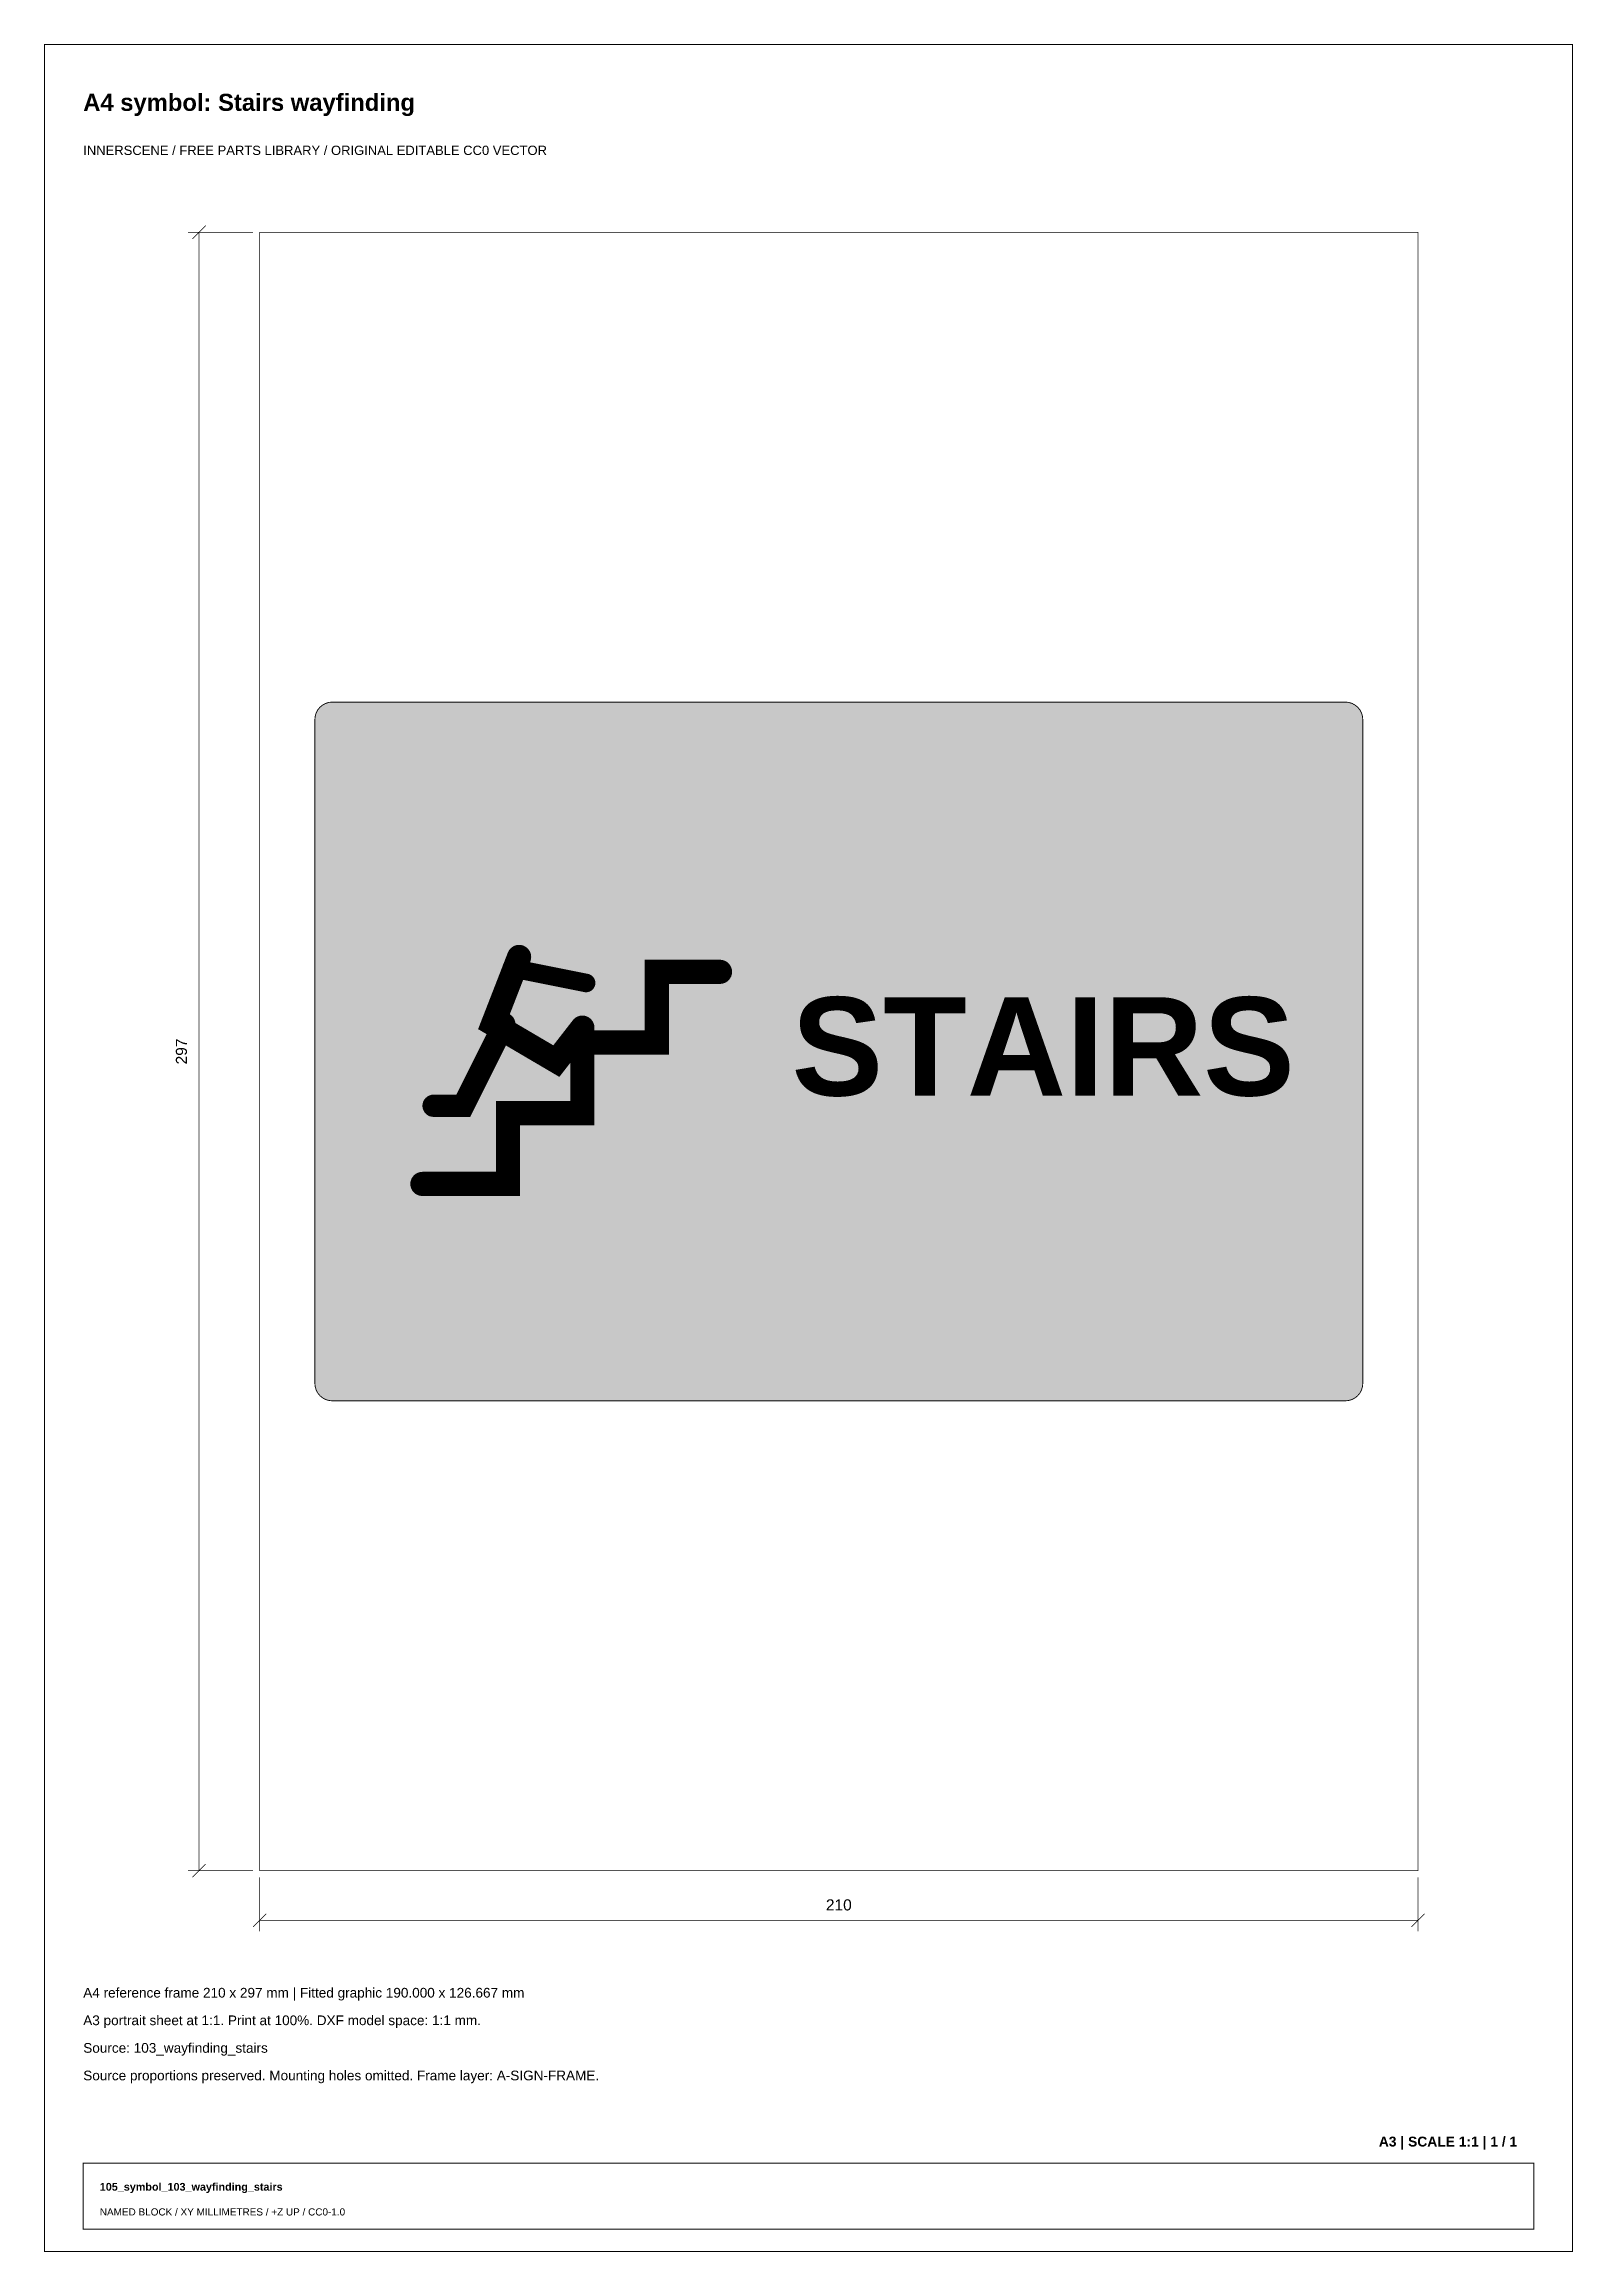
# Paper-space layout 'Layout1' of a CAD drawing. Header units: millimetres. Extents: x 10 to 287, y 10 to 410.
import ezdxf
from ezdxf.enums import TextEntityAlignment as Align

# ---------------------------------------------------------------- set-up
doc = ezdxf.new("R2010")
doc.units = ezdxf.units.MM
for name, color, linetype, lineweight, true_color in [('A-ANNO-BORDER', 7, 'Continuous', 18, 0x8c9ca5), ('A-ANNO-DIMS', 7, 'Continuous', 13, 0x516c7c), ('A-ANNO-TEXT', 7, 'Continuous', 18, 0x203446), ('A-SIGN', 7, 'Continuous', 25, 0x20252b), ('A-SIGN-FRAME', 7, 'Continuous', 13, 0xb4c0c7), ('A-SIGN-PICTOGRAM', 7, 'Continuous', 18, 0x111111)]:
    doc.layers.add(name, color=color, linetype=linetype, lineweight=lineweight, true_color=true_color)
doc.styles.add('SIGN_BOLD', font='arialbd.ttf')
doc.styles.add('SIGN_REGULAR', font='arial.ttf')

psp = doc.layouts.get("Layout1")

# ---------------------------------------------------------------- hatches: boundary and pattern name
at = {"layer": 'A-SIGN-PICTOGRAM', "true_color": 0xffffff}
for points in [[(245.83, 290.83), (246.45, 290.77), (247.05, 290.59), (247.59, 290.3), (248.07, 289.91), (248.47, 289.43), (248.76, 288.88), (248.94, 288.28), (249, 287.67), (249, 167.33), (248.94, 166.72), (248.76, 166.12), (248.47, 165.57), (248.07, 165.09), (247.59, 164.7), (247.05, 164.41), (246.45, 164.23), (245.83, 164.17), (62.17, 164.17), (61.55, 164.23), (60.95, 164.41), (60.41, 164.7), (59.93, 165.09), (59.53, 165.57), (59.24, 166.12), (59.06, 166.72), (59, 167.33), (59, 287.67), (59.06, 288.28), (59.24, 288.88), (59.53, 289.43), (59.93, 289.91), (60.41, 290.3), (60.95, 290.59), (61.55, 290.77), (62.17, 290.83)], [(102.78, 252.05), (102.77, 252.36), (102.74, 252.67), (102.69, 252.97), (102.62, 253.27), (102.53, 253.57), (102.42, 253.86), (102.29, 254.14), (102.14, 254.41), (101.98, 254.67), (101.8, 254.93), (101.6, 255.16), (101.39, 255.39), (101.17, 255.6), (100.93, 255.8), (100.68, 255.98), (100.42, 256.14), (100.14, 256.29), (99.86, 256.41), (99.57, 256.52), (99.28, 256.61), (98.98, 256.68), (98.67, 256.73), (98.36, 256.76), (98.05, 256.77), (97.75, 256.76), (97.44, 256.73), (97.13, 256.68), (96.83, 256.61), (96.54, 256.52), (96.25, 256.41), (95.97, 256.29), (95.69, 256.14), (95.43, 255.98), (95.18, 255.8), (94.94, 255.6), (94.72, 255.39), (94.5, 255.16), (94.31, 254.93), (94.13, 254.67), (93.97, 254.41), (93.82, 254.14), (93.69, 253.86), (93.58, 253.57), (93.49, 253.27), (93.42, 252.97), (93.37, 252.67), (93.34, 252.36), (93.33, 252.05), (93.34, 251.74), (93.37, 251.43), (93.42, 251.13), (93.49, 250.83), (93.58, 250.53), (93.69, 250.24), (93.82, 249.96), (93.97, 249.69), (94.13, 249.43), (94.31, 249.18), (94.5, 248.94), (94.72, 248.71), (94.94, 248.5), (95.18, 248.31), (95.43, 248.13), (95.69, 247.96), (95.97, 247.82), (96.25, 247.69), (96.54, 247.58), (96.83, 247.49), (97.13, 247.42), (97.44, 247.37), (97.75, 247.34), (98.05, 247.33), (98.36, 247.34), (98.67, 247.37), (98.98, 247.42), (99.28, 247.49), (99.57, 247.58), (99.86, 247.69), (100.14, 247.82), (100.42, 247.96), (100.68, 248.13), (100.93, 248.31), (101.17, 248.5), (101.39, 248.71), (101.6, 248.94), (101.8, 249.18), (101.98, 249.43), (102.14, 249.69), (102.29, 249.96), (102.42, 250.24), (102.53, 250.53), (102.62, 250.83), (102.69, 251.13), (102.74, 251.43), (102.77, 251.74)], [(96.37, 242.61), (96.34, 242.94), (96.24, 243.25), (96.08, 243.54), (95.87, 243.8), (95.62, 244.01), (95.33, 244.17), (95.01, 244.26), (94.68, 244.29), (94.35, 244.26), (94.04, 244.17), (93.75, 244.01), (93.49, 243.8), (93.28, 243.54), (93.12, 243.25), (93.03, 242.94), (93, 242.61), (93.03, 242.28), (93.12, 241.96), (93.28, 241.67), (93.49, 241.42), (93.75, 241.21), (94.04, 241.05), (94.35, 240.95), (94.68, 240.92), (95.01, 240.95), (95.33, 241.05), (95.62, 241.21), (95.87, 241.42), (96.08, 241.67), (96.24, 241.96), (96.34, 242.28)], [(98.22, 244.63), (98.18, 245.06), (98.06, 245.47), (97.85, 245.85), (97.58, 246.18), (97.25, 246.45), (96.87, 246.66), (96.46, 246.78), (96.03, 246.82), (95.6, 246.78), (95.19, 246.66), (94.81, 246.45), (94.48, 246.18), (94.21, 245.85), (94.01, 245.47), (93.88, 245.06), (93.84, 244.63), (93.88, 244.2), (94.01, 243.79), (94.21, 243.41), (94.48, 243.08), (94.81, 242.81), (95.19, 242.61), (95.6, 242.48), (96.03, 242.44), (96.46, 242.48), (96.87, 242.61), (97.25, 242.81), (97.58, 243.08), (97.85, 243.41), (98.06, 243.79), (98.18, 244.2)], [(123.18, 241.93), (123.14, 242.36), (123.01, 242.77), (122.81, 243.15), (122.54, 243.48), (122.21, 243.76), (121.83, 243.96), (121.42, 244.08), (120.99, 244.13), (120.56, 244.08), (120.15, 243.96), (119.77, 243.76), (119.44, 243.48), (119.16, 243.15), (118.96, 242.77), (118.84, 242.36), (118.8, 241.93), (118.84, 241.51), (118.96, 241.09), (119.16, 240.72), (119.44, 240.38), (119.77, 240.11), (120.15, 239.91), (120.56, 239.78), (120.99, 239.74), (121.42, 239.78), (121.83, 239.91), (122.21, 240.11), (122.54, 240.38), (122.81, 240.72), (123.01, 241.09), (123.14, 241.51)], [(134.65, 241.93), (134.6, 242.36), (134.48, 242.77), (134.28, 243.15), (134, 243.48), (133.67, 243.76), (133.29, 243.96), (132.88, 244.08), (132.45, 244.13), (132.03, 244.08), (131.62, 243.96), (131.24, 243.76), (130.9, 243.48), (130.63, 243.15), (130.43, 242.77), (130.3, 242.36), (130.26, 241.93), (130.3, 241.51), (130.43, 241.09), (130.63, 240.72), (130.9, 240.38), (131.24, 240.11), (131.62, 239.91), (132.03, 239.78), (132.45, 239.74), (132.88, 239.78), (133.29, 239.91), (133.67, 240.11), (134, 240.38), (134.28, 240.72), (134.48, 241.09), (134.6, 241.51)], [(109.86, 239.91), (109.83, 240.24), (109.73, 240.56), (109.57, 240.85), (109.36, 241.1), (109.11, 241.31), (108.82, 241.47), (108.5, 241.56), (108.17, 241.6), (107.84, 241.56), (107.53, 241.47), (107.24, 241.31), (106.98, 241.1), (106.77, 240.85), (106.61, 240.56), (106.52, 240.24), (106.49, 239.91), (106.52, 239.58), (106.61, 239.26), (106.77, 238.97), (106.98, 238.72), (107.24, 238.51), (107.53, 238.35), (107.84, 238.26), (108.17, 238.22), (108.5, 238.26), (108.82, 238.35), (109.11, 238.51), (109.36, 238.72), (109.57, 238.97), (109.73, 239.26), (109.83, 239.58)], [(93.5, 232.49), (93.46, 232.92), (93.33, 233.33), (93.13, 233.71), (92.86, 234.04), (92.53, 234.31), (92.15, 234.52), (91.74, 234.64), (91.31, 234.68), (90.88, 234.64), (90.47, 234.52), (90.09, 234.31), (89.76, 234.04), (89.49, 233.71), (89.28, 233.33), (89.16, 232.92), (89.12, 232.49), (89.16, 232.06), (89.28, 231.65), (89.49, 231.27), (89.76, 230.94), (90.09, 230.67), (90.47, 230.47), (90.88, 230.34), (91.31, 230.3), (91.74, 230.34), (92.15, 230.47), (92.53, 230.67), (92.86, 230.94), (93.13, 231.27), (93.33, 231.65), (93.46, 232.06)], [(95.36, 232.49), (95.32, 232.89), (95.2, 233.27), (95.02, 233.61), (94.76, 233.92), (94.46, 234.17), (94.11, 234.36), (93.73, 234.48), (93.33, 234.51), (92.94, 234.48), (92.56, 234.36), (92.21, 234.17), (91.9, 233.92), (91.65, 233.61), (91.46, 233.27), (91.35, 232.89), (91.31, 232.49), (91.35, 232.1), (91.46, 231.72), (91.65, 231.37), (91.9, 231.06), (92.21, 230.81), (92.56, 230.62), (92.94, 230.51), (93.33, 230.47), (93.73, 230.51), (94.11, 230.62), (94.46, 230.81), (94.76, 231.06), (95.02, 231.37), (95.2, 231.72), (95.32, 232.1)], [(109.69, 231.82), (109.65, 232.24), (109.52, 232.66), (109.32, 233.03), (109.05, 233.37), (108.72, 233.64), (108.34, 233.84), (107.93, 233.97), (107.5, 234.01), (107.07, 233.97), (106.66, 233.84), (106.28, 233.64), (105.95, 233.37), (105.67, 233.03), (105.47, 232.66), (105.35, 232.24), (105.31, 231.82), (105.35, 231.39), (105.47, 230.98), (105.67, 230.6), (105.95, 230.27), (106.28, 229.99), (106.66, 229.79), (107.07, 229.67), (107.5, 229.62), (107.93, 229.67), (108.34, 229.79), (108.72, 229.99), (109.05, 230.27), (109.32, 230.6), (109.52, 230.98), (109.65, 231.39)], [(109.69, 229.12), (109.65, 229.55), (109.52, 229.96), (109.32, 230.34), (109.05, 230.67), (108.72, 230.94), (108.34, 231.14), (107.93, 231.27), (107.5, 231.31), (107.07, 231.27), (106.66, 231.14), (106.28, 230.94), (105.95, 230.67), (105.67, 230.34), (105.47, 229.96), (105.35, 229.55), (105.31, 229.12), (105.35, 228.69), (105.47, 228.28), (105.67, 227.9), (105.95, 227.57), (106.28, 227.3), (106.66, 227.09), (107.07, 226.97), (107.5, 226.93), (107.93, 226.97), (108.34, 227.09), (108.72, 227.3), (109.05, 227.57), (109.32, 227.9), (109.52, 228.28), (109.65, 228.69)], [(123.18, 229.12), (123.14, 229.55), (123.01, 229.96), (122.81, 230.34), (122.54, 230.67), (122.21, 230.94), (121.83, 231.14), (121.42, 231.27), (120.99, 231.31), (120.56, 231.27), (120.15, 231.14), (119.77, 230.94), (119.44, 230.67), (119.16, 230.34), (118.96, 229.96), (118.84, 229.55), (118.8, 229.12), (118.84, 228.69), (118.96, 228.28), (119.16, 227.9), (119.44, 227.57), (119.77, 227.3), (120.15, 227.09), (120.56, 226.97), (120.99, 226.93), (121.42, 226.97), (121.83, 227.09), (122.21, 227.3), (122.54, 227.57), (122.81, 227.9), (123.01, 228.28), (123.14, 228.69)], [(104.97, 225.75), (104.93, 226.17), (104.8, 226.58), (104.6, 226.96), (104.33, 227.3), (103.99, 227.57), (103.61, 227.77), (103.2, 227.9), (102.78, 227.94), (102.35, 227.9), (101.94, 227.77), (101.56, 227.57), (101.23, 227.3), (100.95, 226.96), (100.75, 226.58), (100.63, 226.17), (100.58, 225.75), (100.63, 225.32), (100.75, 224.91), (100.95, 224.53), (101.23, 224.2), (101.56, 223.92), (101.94, 223.72), (102.35, 223.6), (102.78, 223.55), (103.2, 223.6), (103.61, 223.72), (103.99, 223.92), (104.33, 224.2), (104.6, 224.53), (104.8, 224.91), (104.93, 225.32)], [(82.54, 217.65), (82.5, 218.05), (82.39, 218.43), (82.2, 218.78), (81.95, 219.08), (81.64, 219.33), (81.29, 219.52), (80.91, 219.64), (80.52, 219.68), (80.12, 219.64), (79.74, 219.52), (79.39, 219.33), (79.09, 219.08), (78.84, 218.78), (78.65, 218.43), (78.53, 218.05), (78.49, 217.65), (78.53, 217.26), (78.65, 216.88), (78.84, 216.53), (79.09, 216.22), (79.39, 215.97), (79.74, 215.78), (80.12, 215.67), (80.52, 215.63), (80.91, 215.67), (81.29, 215.78), (81.64, 215.97), (81.95, 216.22), (82.2, 216.53), (82.39, 216.88), (82.5, 217.26)], [(87.94, 217.65), (87.9, 218.05), (87.78, 218.43), (87.6, 218.78), (87.34, 219.08), (87.04, 219.33), (86.69, 219.52), (86.31, 219.64), (85.91, 219.68), (85.52, 219.64), (85.14, 219.52), (84.79, 219.33), (84.48, 219.08), (84.23, 218.78), (84.04, 218.43), (83.93, 218.05), (83.89, 217.65), (83.93, 217.26), (84.04, 216.88), (84.23, 216.53), (84.48, 216.22), (84.79, 215.97), (85.14, 215.78), (85.52, 215.67), (85.91, 215.63), (86.31, 215.67), (86.69, 215.78), (87.04, 215.97), (87.34, 216.22), (87.6, 216.53), (87.78, 216.88), (87.9, 217.26)], [(96.2, 216.3), (96.16, 216.73), (96.03, 217.14), (95.83, 217.52), (95.56, 217.85), (95.23, 218.13), (94.85, 218.33), (94.44, 218.45), (94.01, 218.49), (93.58, 218.45), (93.17, 218.33), (92.79, 218.13), (92.46, 217.85), (92.18, 217.52), (91.98, 217.14), (91.86, 216.73), (91.82, 216.3), (91.86, 215.88), (91.98, 215.46), (92.18, 215.08), (92.46, 214.75), (92.79, 214.48), (93.17, 214.28), (93.58, 214.15), (94.01, 214.11), (94.44, 214.15), (94.85, 214.28), (95.23, 214.48), (95.56, 214.75), (95.83, 215.08), (96.03, 215.46), (96.16, 215.88)], [(109.69, 216.3), (109.65, 216.73), (109.52, 217.14), (109.32, 217.52), (109.05, 217.85), (108.72, 218.13), (108.34, 218.33), (107.93, 218.45), (107.5, 218.49), (107.07, 218.45), (106.66, 218.33), (106.28, 218.13), (105.95, 217.85), (105.67, 217.52), (105.47, 217.14), (105.35, 216.73), (105.31, 216.3), (105.35, 215.88), (105.47, 215.46), (105.67, 215.08), (105.95, 214.75), (106.28, 214.48), (106.66, 214.28), (107.07, 214.15), (107.5, 214.11), (107.93, 214.15), (108.34, 214.28), (108.72, 214.48), (109.05, 214.75), (109.32, 215.08), (109.52, 215.46), (109.65, 215.88)], [(80.69, 203.49), (80.64, 203.91), (80.52, 204.33), (80.32, 204.71), (80.04, 205.04), (79.71, 205.31), (79.33, 205.51), (78.92, 205.64), (78.49, 205.68), (78.07, 205.64), (77.66, 205.51), (77.28, 205.31), (76.94, 205.04), (76.67, 204.71), (76.47, 204.33), (76.34, 203.91), (76.3, 203.49), (76.34, 203.06), (76.47, 202.65), (76.67, 202.27), (76.94, 201.94), (77.28, 201.66), (77.66, 201.46), (78.07, 201.34), (78.49, 201.3), (78.92, 201.34), (79.33, 201.46), (79.71, 201.66), (80.04, 201.94), (80.32, 202.27), (80.52, 202.65), (80.64, 203.06)], [(96.2, 203.49), (96.16, 203.91), (96.03, 204.33), (95.83, 204.71), (95.56, 205.04), (95.23, 205.31), (94.85, 205.51), (94.44, 205.64), (94.01, 205.68), (93.58, 205.64), (93.17, 205.51), (92.79, 205.31), (92.46, 205.04), (92.18, 204.71), (91.98, 204.33), (91.86, 203.91), (91.82, 203.49), (91.86, 203.06), (91.98, 202.65), (92.18, 202.27), (92.46, 201.94), (92.79, 201.66), (93.17, 201.46), (93.58, 201.34), (94.01, 201.3), (94.44, 201.34), (94.85, 201.46), (95.23, 201.66), (95.56, 201.94), (95.83, 202.27), (96.03, 202.65), (96.16, 203.06)]]:
    psp.add_hatch(color=7, dxfattribs=at).paths.add_polyline_path(points)
at = {"layer": 'A-SIGN-PICTOGRAM', "true_color": 0x0758a8}
psp.add_hatch(color=7, dxfattribs=at).paths.add_polyline_path([(63.18, 286.65), (244.82, 286.65), (244.82, 168.35), (63.18, 168.35)])

# ---------------------------------------------------------------- linework, layer by layer
at = {"layer": 'A-ANNO-BORDER', "true_color": 0x8c9ca5, "const_width": 0.18}
for points in [[(10, 10), (287, 10), (287, 410), (10, 410)], [(17, 14), (280, 14), (280, 26), (17, 26)]]:
    psp.add_lwpolyline(points, close=True, dxfattribs=at)
at = {"layer": 'A-ANNO-DIMS', "true_color": 0x516c7c, "const_width": 0.13}
for points in [[(36.8, 374.8), (39.2, 377.2)], [(47.8, 376), (36, 376)], [(38, 79), (38, 376)], [(36.8, 77.8), (39.2, 80.2)], [(47.8, 79), (36, 79)], [(49, 77.8), (49, 68)], [(259, 77.8), (259, 68)], [(47.8, 68.8), (50.2, 71.2)], [(49, 70), (259, 70)], [(257.8, 68.8), (260.2, 71.2)]]:
    psp.add_lwpolyline(points, dxfattribs=at)
at = {"layer": 'A-SIGN', "true_color": 0x38434b, "const_width": 0.158}
psp.add_lwpolyline([(245.83, 164.17), (246.45, 164.23), (247.05, 164.41), (247.59, 164.7), (248.07, 165.09), (248.47, 165.57), (248.76, 166.12), (248.94, 166.72), (249, 167.33), (249, 287.67), (248.94, 288.28), (248.76, 288.88), (248.47, 289.43), (248.07, 289.91), (247.59, 290.3), (247.05, 290.59), (246.45, 290.77), (245.83, 290.83), (62.17, 290.83), (61.55, 290.77), (60.95, 290.59), (60.41, 290.3), (59.93, 289.91), (59.53, 289.43), (59.24, 288.88), (59.06, 288.28), (59, 287.67), (59, 167.33), (59.06, 166.72), (59.24, 166.12), (59.53, 165.57), (59.93, 165.09), (60.41, 164.7), (60.95, 164.41), (61.55, 164.23), (62.17, 164.17)], close=True, dxfattribs=at)
at = {"layer": 'A-SIGN-FRAME', "true_color": 0xb4c0c7, "const_width": 0.13}
psp.add_lwpolyline([(49, 79), (259, 79), (259, 376), (49, 376)], close=True, dxfattribs=at)
at = {"layer": 'A-SIGN-PICTOGRAM', "true_color": 0xffffff}
for points, const_width in [([(78.49, 203.49), (94.01, 203.49), (94.01, 216.3), (107.5, 216.3), (107.5, 229.12), (120.99, 229.12), (120.99, 241.93), (132.45, 241.93)], 4.38), ([(96.03, 244.63), (91.31, 232.49), (102.78, 225.75), (107.5, 231.82)], 4.38), ([(94.68, 242.61), (108.17, 239.91)], 3.37), ([(93.33, 232.49), (85.91, 217.65), (80.52, 217.65)], 4.05)]:
    psp.add_lwpolyline(points, dxfattribs=dict(at, const_width=const_width))

# ---------------------------------------------------------------- texts
at = {"layer": 'A-ANNO-TEXT', "true_color": 0x203446}
for s, height, style, p in [('A4 symbol: Stairs wayfinding', 3.0874, 'SIGN_BOLD', (17, 398)), ('INNERSCENE / FREE PARTS LIBRARY / ORIGINAL EDITABLE CC0 VECTOR', 1.6873, 'SIGN_REGULAR', (17, 390)), ('A4 reference frame 210 x 297 mm | Fitted graphic 190.000 x 126.667 mm', 1.7591, 'SIGN_REGULAR', (17, 56)), ('A3 portrait sheet at 1:1. Print at 100%. DXF model space: 1:1 mm.', 1.7591, 'SIGN_REGULAR', (17, 51)), ('Source: 103_wayfinding_stairs', 1.7591, 'SIGN_REGULAR', (17, 46)), ('Source proportions preserved. Mounting holes omitted. Frame layer: A-SIGN-FRAME.', 1.7591, 'SIGN_REGULAR', (17, 41)), ('105_symbol_103_wayfinding_stairs', 1.4001, 'SIGN_BOLD', (20, 21)), ('NAMED BLOCK / XY MILLIMETRES / +Z UP / CC0-1.0', 1.2924, 'SIGN_REGULAR', (20, 16.5))]:
    psp.add_text(s, height=height, dxfattribs=dict(at, style=style)).set_placement(p)
at = {"layer": 'A-ANNO-TEXT', "true_color": 0xffffff, "style": 'SIGN_BOLD'}
psp.add_text('STAIRS', height=17.812, dxfattribs=at).set_placement((191.05, 219.51), align=Align.CENTER)
at = {"layer": 'A-ANNO-TEXT', "true_color": 0x203446, "style": 'SIGN_REGULAR'}
psp.add_text('297', height=2.01, rotation=90, dxfattribs=at).set_placement((35.8, 227.5), align=Align.CENTER)
psp.add_text('210', height=2.01, dxfattribs=at).set_placement((154, 71.8), align=Align.CENTER)
at = {"layer": 'A-ANNO-TEXT', "true_color": 0x203446, "style": 'SIGN_BOLD'}
psp.add_text('A3 | SCALE 1:1 | 1 / 1', height=1.795, dxfattribs=at).set_placement((277, 29), align=Align.RIGHT)

doc.saveas('drawing.dxf')
